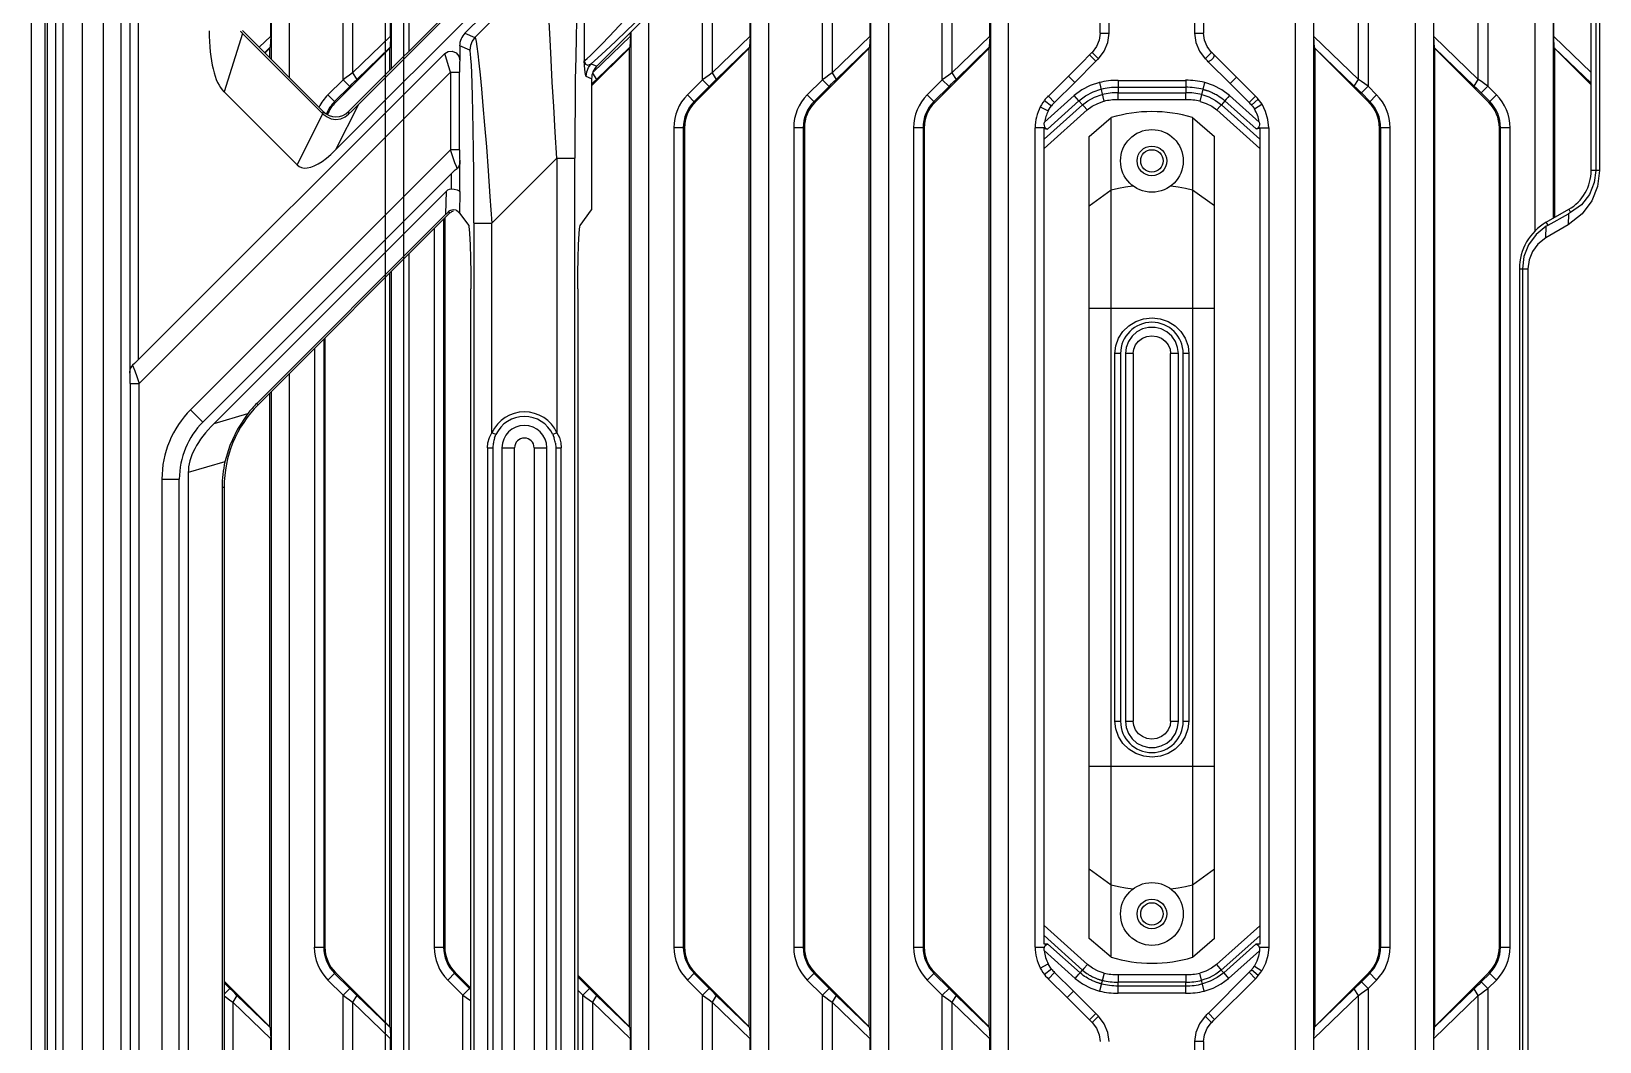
# Model space of a CAD drawing. Header units: millimetres. Extents: x -3132 to 28633, y 682 to 5849.
# Drawn here: x 24060.9 to 24235.8, y 2654.5 to 2767.2 of the extents above; entities that cross this region are included whole.
import ezdxf

# ---------------------------------------------------------------- set-up
doc = ezdxf.new("R2010")
doc.units = ezdxf.units.MM

# ---------------------------------------------------------------- blocks, each defined once
blk = doc.blocks.new('rtjg')
at = {"linetype": 'Continuous'}
for p, q in [((18239.39, 1763.81), (18239.39, 2763.81)), ((18739.39, 1763.81), (18739.39, 2763.81)), ((18287.75, 2445.05), (18404.71, 2562.01)), ((18413.39, 2429.74), (18413.39, 2530.92)), ((18413.9, 2530.92), (18413.9, 2429.74)), ((18414.34, 2530.92), (18414.34, 2429.74)), ((18358.39, 2517.1), (18273.31, 2432.03)), ((18274.78, 2436.33), (18355.81, 2517.35)), ((18356.04, 2517.28), (18275.54, 2436.78)), ((18268.14, 2508.9), (18268.14, 2440.15)), ((18281.51, 2508.9), (18281.51, 2443.05)), ((18380.42, 2275.81), (18380.42, 2508.9)), ((18393.79, 2275.81), (18393.79, 2508.9)), ((18407.16, 2423.02), (18407.16, 2508.9)), ((18266.15, 2507.99), (18266.15, 2442.14)), ((18279.52, 2507.99), (18279.52, 2441.06)), ((18382.42, 2507.99), (18382.42, 2275.81)), ((18395.79, 2507.99), (18395.79, 2275.81)), ((18409.16, 2507.99), (18409.16, 2424.41)), ((18240.91, 2500.5), (18240.91, 2027.12)), ((18241.2, 2027.12), (18241.2, 2500.5)), ((18242.08, 2500.91), (18242.08, 2026.71)), ((18245.08, 2030.64), (18245.08, 2496.98)), ((18247.41, 2495.64), (18247.41, 2031.98)), ((18249.41, 2033.21), (18249.41, 2494.41)), ((18251.35, 2408.65), (18251.35, 2493.33)), ((18250.36, 2492.79), (18250.36, 2407.14)), ((18353.31, 2492.23), (18302.48, 2441.39)), ((18348.36, 2487.27), (18348.36, 2275.81)), ((18346.37, 2485.28), (18346.37, 2275.81)), ((18274.16, 2439.87), (18274.16, 2475.54)), ((18341.01, 2439.87), (18341.01, 2475.54)), ((18388.5, 2476.27), (18388.5, 2439.13)), ((18401.87, 2476.27), (18401.87, 2439.13)), ((18275.23, 2474.76), (18275.23, 2440.64)), ((18334.99, 2473.9), (18334.99, 2268.81)), ((18342.08, 2474.76), (18342.08, 2440.64)), ((18387.43, 2439.9), (18387.43, 2475.5)), ((18400.8, 2439.9), (18400.8, 2475.5)), ((18266.1, 2444.74), (18266.1, 2470.67)), ((18279.47, 2444.74), (18279.47, 2470.67)), ((18332.95, 2444.74), (18332.95, 2470.67)), ((18333, 2471.91), (18333, 2269.79)), ((18346.32, 2444.74), (18346.32, 2470.67)), ((18358.61, 2445.05), (18358.61, 2470.36)), ((18359.61, 2445.05), (18359.61, 2470.36)), ((18369.16, 2470.35), (18369.16, 2445.05)), ((18370.16, 2470.35), (18370.16, 2445.05)), ((18382.47, 2444.7), (18382.47, 2470.71)), ((18395.84, 2444.7), (18395.84, 2470.71)), ((18409.21, 2444.7), (18409.21, 2470.71)), ((18328.71, 2467.63), (18328.71, 2440.64)), ((18327.64, 2439.87), (18327.64, 2466.56)), ((18321.62, 2460.53), (18321.62, 2271.1)), ((18319.58, 2444.74), (18319.58, 2458.5)), ((18319.63, 2458.54), (18319.63, 2271.77)), ((18297.08, 2452.8), (18288.87, 2444.59)), ((18314.27, 2439.87), (18314.27, 2453.19)), ((18315.34, 2454.26), (18315.34, 2440.64)), ((18301.05, 2452.74), (18301.05, 2441.98)), ((18308.25, 2447.16), (18308.25, 2275.56)), ((18262.95, 2445.04), (18260.88, 2438.52)), ((18262.94, 2445.35), (18271.96, 2436.33)), ((18271.91, 2436.08), (18262.95, 2445.04)), ((18266.1, 2444.74), (18264.8, 2443.48)), ((18266.1, 2444.74), (18266.03, 2443.48)), ((18279.47, 2444.74), (18275.23, 2440.64)), ((18279.47, 2444.74), (18279.4, 2443.48)), ((18287.75, 2445.05), (18288.87, 2444.59)), ((18306.21, 2444.74), (18302.05, 2440.72)), ((18306.21, 2444.74), (18306.14, 2443.48)), ((18306.21, 2444.74), (18306.21, 2445.13)), ((18306.26, 2445.17), (18306.26, 2275.81)), ((18319.58, 2444.74), (18315.34, 2440.64)), ((18319.58, 2444.74), (18319.51, 2443.48)), ((18332.95, 2444.74), (18328.71, 2440.64)), ((18332.95, 2444.74), (18332.88, 2443.48)), ((18346.32, 2444.74), (18342.08, 2440.64)), ((18346.32, 2444.74), (18346.25, 2443.48)), ((18358.61, 2445.05), (18359.61, 2445.05)), ((18369.16, 2445.05), (18370.16, 2445.05)), ((18382.54, 2443.43), (18382.47, 2444.7)), ((18387.43, 2439.9), (18382.47, 2444.7)), ((18395.91, 2443.43), (18395.84, 2444.7)), ((18400.8, 2439.9), (18395.84, 2444.7)), ((18409.28, 2443.43), (18409.21, 2444.7)), ((18413.39, 2440.66), (18409.21, 2444.7)), ((18251.35, 2408.65), (18285.5, 2442.8)), ((18265.41, 2442.88), (18266.03, 2443.48)), ((18265.44, 2442.84), (18266, 2443.4)), ((18266, 2442.29), (18266, 2443.4)), ((18273.31, 2437.34), (18279.37, 2443.4)), ((18275.69, 2439.9), (18279.4, 2443.48)), ((18279.4, 2443.48), (18279.37, 2443.4)), ((18279.37, 2440.91), (18279.37, 2443.4)), ((18287.17, 2443.64), (18287.17, 2442)), ((18288.29, 2443.17), (18287.17, 2443.64)), ((18288.29, 2443.17), (18288.29, 2443.17)), ((18301.89, 2439.18), (18306.11, 2443.4)), ((18302.43, 2439.9), (18306.14, 2443.48)), ((18306.11, 2334.22), (18306.11, 2443.4)), ((18313.42, 2437.34), (18319.48, 2443.4)), ((18315.8, 2439.9), (18319.51, 2443.48)), ((18319.51, 2443.48), (18319.48, 2443.4)), ((18319.48, 2334.22), (18319.48, 2443.4)), ((18326.79, 2437.34), (18332.85, 2443.4)), ((18329.17, 2439.9), (18332.88, 2443.48)), ((18332.88, 2443.48), (18332.85, 2443.4)), ((18332.85, 2334.22), (18332.85, 2443.4)), ((18340.16, 2437.34), (18346.22, 2443.4)), ((18342.54, 2439.9), (18346.25, 2443.48)), ((18346.25, 2443.48), (18346.22, 2443.4)), ((18346.22, 2334.22), (18346.22, 2443.4)), ((18357.44, 2442.64), (18358.14, 2441.93)), ((18357.72, 2442.91), (18358.42, 2442.21)), ((18371.05, 2442.92), (18370.35, 2442.21)), ((18373.83, 2440.14), (18371.39, 2442.59)), ((18382.54, 2443.43), (18386.97, 2439.16)), ((18382.54, 2443.42), (18382.56, 2443.42)), ((18382.56, 2443.42), (18382.56, 2334.22)), ((18382.56, 2443.4), (18388.61, 2437.34)), ((18395.91, 2443.43), (18400.34, 2439.16)), ((18395.91, 2443.42), (18395.93, 2443.42)), ((18395.93, 2443.42), (18395.93, 2334.22)), ((18395.93, 2443.4), (18401.98, 2437.34)), ((18409.28, 2443.43), (18413.39, 2439.47)), ((18409.28, 2443.42), (18409.3, 2443.42)), ((18409.3, 2443.42), (18409.3, 2424.49)), ((18409.3, 2443.4), (18413.39, 2439.31)), ((18286.15, 2440.71), (18251.41, 2405.97)), ((18275.23, 2440.64), (18275.69, 2439.9)), ((18286.15, 2440.71), (18286.15, 2432.05)), ((18286.15, 2440.71), (18287.15, 2440.71)), ((18287.15, 2432.05), (18287.15, 2440.71)), ((18301.85, 2441.65), (18302.48, 2441.39)), ((18302, 2440.6), (18302.43, 2439.9)), ((18315.34, 2440.64), (18315.8, 2439.9)), ((18328.71, 2440.64), (18329.17, 2439.9)), ((18342.08, 2440.64), (18342.54, 2439.9)), ((18370.68, 2441.88), (18373.12, 2439.43)), ((18274.16, 2439.87), (18272.47, 2438.18)), ((18274.91, 2439.12), (18273.22, 2437.44)), ((18274.91, 2439.12), (18274.16, 2439.87)), ((18301.89, 2439.98), (18301.27, 2440.24)), ((18301.89, 2439.98), (18301.89, 2425.34)), ((18301.89, 2439.37), (18302.19, 2439.66)), ((18302.19, 2439.66), (18302.43, 2439.9)), ((18314.27, 2439.87), (18312.58, 2438.18)), ((18315.02, 2439.12), (18313.33, 2437.44)), ((18315.02, 2439.12), (18314.27, 2439.87)), ((18327.64, 2439.87), (18325.95, 2438.18)), ((18328.39, 2439.12), (18326.7, 2437.44)), ((18328.39, 2439.12), (18327.64, 2439.87)), ((18341.01, 2439.87), (18339.32, 2438.18)), ((18341.76, 2439.12), (18340.07, 2437.44)), ((18341.76, 2439.12), (18341.01, 2439.87)), ((18355.07, 2440.26), (18352.84, 2438.05)), ((18353.54, 2437.33), (18355.78, 2439.56)), ((18355.07, 2440.26), (18355.78, 2439.56)), ((18358.53, 2439.56), (18359.04, 2437.46)), ((18360.61, 2439.01), (18360.61, 2438.41)), ((18368.16, 2439.01), (18360.61, 2439.01)), ((18360.62, 2439.79), (18368.16, 2439.79)), ((18368.16, 2439.01), (18368.16, 2438.41)), ((18369.76, 2437.45), (18370.28, 2439.55)), ((18373.83, 2440.14), (18373.12, 2439.43)), ((18373.12, 2439.43), (18375.24, 2437.31)), ((18375.95, 2438.03), (18373.83, 2440.14)), ((18386.97, 2439.16), (18387.43, 2439.9)), ((18388.5, 2439.13), (18387.76, 2438.39)), ((18389.45, 2438.18), (18388.5, 2439.13)), ((18400.34, 2439.16), (18400.8, 2439.9)), ((18401.87, 2439.13), (18401.13, 2438.39)), ((18402.82, 2438.18), (18401.87, 2439.13)), ((18269.03, 2430.37), (18260.88, 2438.52)), ((18272.47, 2438.18), (18273.31, 2437.34)), ((18275.88, 2437.12), (18273.31, 2432.03)), ((18312.58, 2438.18), (18313.42, 2437.34)), ((18325.95, 2438.18), (18326.79, 2437.34)), ((18339.32, 2438.18), (18340.16, 2437.34)), ((18352.36, 2433.23), (18356.64, 2437.07)), ((18352.4, 2437.56), (18353.19, 2436.95)), ((18355.73, 2438.1), (18352.41, 2435.12)), ((18356.24, 2437.52), (18352.73, 2434.37)), ((18352.84, 2438.05), (18353.54, 2437.33)), ((18356.24, 2437.52), (18355.73, 2438.1)), ((18356.24, 2437.52), (18356.64, 2437.07)), ((18356.79, 2436.91), (18356.64, 2437.07)), ((18360.61, 2438.41), (18368.16, 2438.41)), ((18368.17, 2437.63), (18360.61, 2437.63)), ((18372, 2436.91), (18372.14, 2437.08)), ((18372.54, 2437.52), (18372.14, 2437.08)), ((18372.14, 2437.08), (18376.42, 2433.25)), ((18376.04, 2434.39), (18372.54, 2437.52)), ((18376.37, 2435.15), (18373.06, 2438.11)), ((18375.95, 2438.03), (18375.24, 2437.31)), ((18376.26, 2437.68), (18375.5, 2437.04)), ((18375.82, 2436.61), (18376.67, 2437.14)), ((18388.71, 2437.44), (18387.76, 2438.39)), ((18388.61, 2437.34), (18389.45, 2438.18)), ((18402.08, 2437.44), (18401.13, 2438.39)), ((18401.98, 2437.34), (18402.82, 2438.18)), ((18269.03, 2430.37), (18271.91, 2436.08)), ((18271.96, 2436.03), (18271.96, 2436.33)), ((18274.78, 2436.33), (18274.78, 2436.02)), ((18351.93, 2436.84), (18352.82, 2436.38)), ((18352.36, 2432.18), (18357.16, 2436.49)), ((18357.16, 2436.49), (18356.79, 2436.91)), ((18357.39, 2433.54), (18359.85, 2435.64)), ((18359.85, 2341.98), (18359.85, 2435.64)), ((18368.92, 2435.65), (18368.92, 2341.97)), ((18368.92, 2435.65), (18371.39, 2433.55)), ((18371.62, 2436.49), (18372, 2436.91)), ((18371.62, 2436.49), (18376.42, 2432.2)), ((18311.07, 2434.51), (18311.07, 2343.11)), ((18312.25, 2434.51), (18311.07, 2434.51)), ((18312.12, 2434.51), (18312.12, 2343.11)), ((18312.25, 2434.51), (18312.25, 2343.11)), ((18324.44, 2434.51), (18324.44, 2343.11)), ((18325.62, 2434.51), (18324.44, 2434.51)), ((18325.49, 2434.51), (18325.49, 2343.11)), ((18325.62, 2434.51), (18325.62, 2343.11)), ((18337.81, 2434.51), (18337.81, 2343.11)), ((18338.99, 2434.51), (18337.81, 2434.51)), ((18338.86, 2434.51), (18338.86, 2343.11)), ((18338.99, 2434.51), (18338.99, 2343.11)), ((18351.36, 2343.11), (18351.36, 2434.51)), ((18352.5, 2434.51), (18351.36, 2434.51)), ((18352.36, 2343.45), (18352.36, 2434.43)), ((18352.36, 2434.43), (18352.73, 2434.37)), ((18357.39, 2344.07), (18357.39, 2433.54)), ((18371.39, 2344.06), (18371.39, 2433.55)), ((18376.04, 2434.39), (18376.42, 2434.46)), ((18376.25, 2434.51), (18377.42, 2434.51)), ((18376.31, 2434.6), (18376.26, 2434.51)), ((18376.42, 2434.46), (18376.42, 2343.43)), ((18377.42, 2434.51), (18377.42, 2343.11)), ((18389.78, 2343.11), (18389.78, 2434.51)), ((18390.97, 2434.51), (18389.78, 2434.51)), ((18389.92, 2343.11), (18389.92, 2434.51)), ((18390.97, 2343.11), (18390.97, 2434.51)), ((18403.15, 2343.11), (18403.15, 2434.51)), ((18404.34, 2434.51), (18403.15, 2434.51)), ((18403.29, 2343.11), (18403.29, 2434.51)), ((18404.34, 2343.11), (18404.34, 2434.51)), ((18257.16, 2403.05), (18286.15, 2432.05)), ((18286.42, 2431.25), (18286.15, 2432.05)), ((18287.15, 2432.05), (18286.15, 2432.05)), ((18287.19, 2430.75), (18287.2, 2430.86)), ((18287.2, 2430.87), (18287.2, 2430.74)), ((18287.2, 2427.37), (18287.2, 2430.86)), ((18298.02, 2431.12), (18290.76, 2423.86)), ((18298.02, 2431.12), (18298.02, 2400.49)), ((18298.02, 2431.12), (18300.02, 2431.12)), ((18300.02, 2096.5), (18300.02, 2431.12)), ((18286.21, 2429.36), (18258.52, 2401.68)), ((18286.21, 2429.36), (18286.21, 2427.68)), ((18414.34, 2429.74), (18413.39, 2429.74)), ((18259.79, 2401.53), (18285.7, 2427.44)), ((18285.64, 2424.86), (18285.7, 2427.44)), ((18287.2, 2427.37), (18287.14, 2424.99)), ((18357.39, 2425.81), (18359.85, 2427.58)), ((18368.92, 2427.59), (18371.39, 2425.82)), ((18285.64, 2424.86), (18264.54, 2403.76)), ((18286.09, 2425.01), (18264.7, 2403.61)), ((18286.09, 2425.01), (18285.9, 2425.12)), ((18286.45, 2425.36), (18286.14, 2425.29)), ((18287.01, 2425.13), (18286.86, 2425.25)), ((18287.14, 2424.99), (18288.18, 2423.59)), ((18300.6, 2423.59), (18301.89, 2425.34)), ((18408.39, 2423.97), (18410.89, 2425.41)), ((18408.58, 2423.64), (18410.87, 2424.91)), ((18410.87, 2424.91), (18410.84, 2423.68)), ((18411.1, 2425.04), (18410.87, 2424.91)), ((18410.89, 2425.41), (18411.1, 2425.04)), ((18284.33, 2423.24), (18284.33, 2343.11)), ((18285.38, 2424.29), (18285.38, 2343.11)), ((18285.51, 2424.43), (18285.51, 2343.11)), ((18288.76, 2423.89), (18288.76, 2103.73)), ((18288.76, 2423.86), (18290.76, 2423.86)), ((18290.76, 2400.49), (18290.76, 2423.86)), ((18410.84, 2423.68), (18408.34, 2422.23)), ((18408.34, 2422.23), (18408.38, 2423.53)), ((18408.58, 2423.64), (18408.39, 2423.97)), ((18281.51, 2420.42), (18281.51, 2275.81)), ((18279.37, 2334.22), (18279.37, 2418.28)), ((18279.52, 2418.43), (18279.52, 2275.81)), ((18405.39, 2418.77), (18405.39, 2277.8)), ((18405.39, 2418.77), (18406.34, 2418.77)), ((18405.72, 2418.77), (18405.72, 2108.85)), ((18406.34, 2418.77), (18406.34, 2108.85)), ((18288.43, 2286.08), (18288.43, 2416.54)), ((18300.35, 2416.54), (18300.35, 2286.08)), ((18371.39, 2414.34), (18357.39, 2414.34)), ((18272.01, 2410.92), (18272.01, 2343.11)), ((18272.14, 2411.06), (18272.14, 2343.11)), ((18270.96, 2409.87), (18270.96, 2343.11)), ((18360.27, 2368.31), (18360.27, 2409.31)), ((18360.89, 2409.31), (18360.27, 2409.31)), ((18360.89, 2409.31), (18360.89, 2368.31)), ((18361.44, 2409.31), (18361.44, 2368.31)), ((18362.3, 2409.31), (18361.44, 2409.31)), ((18362.3, 2409.31), (18362.3, 2368.31)), ((18366.47, 2368.31), (18366.47, 2409.31)), ((18367.34, 2409.31), (18366.47, 2409.31)), ((18367.34, 2368.31), (18367.34, 2409.31)), ((18367.89, 2368.31), (18367.89, 2409.31)), ((18368.51, 2409.31), (18367.89, 2409.31)), ((18368.51, 2409.31), (18368.51, 2368.31)), ((18250.67, 2408.04), (18250.47, 2407.78)), ((18250.36, 2407.27), (18250.36, 2407.14)), ((18250.36, 2407.27), (18250.36, 2407.14)), ((18250.41, 2405.97), (18250.41, 2121.65)), ((18250.41, 2405.97), (18251.41, 2405.97)), ((18251.14, 2406.76), (18251.41, 2405.97)), ((18251.41, 2293.48), (18251.41, 2405.97)), ((18268.14, 2407.05), (18268.14, 2275.81)), ((18266, 2334.22), (18266, 2404.91)), ((18266.15, 2405.06), (18266.15, 2275.81)), ((18258.52, 2401.68), (18257.16, 2403.05)), ((18259.79, 2401.53), (18263.53, 2402.63)), ((18264.7, 2403.61), (18264.54, 2403.76)), ((18290.49, 2399.95), (18290.76, 2400.49)), ((18291.21, 2400.28), (18290.76, 2400.49)), ((18298.02, 2400.49), (18297.57, 2400.28)), ((18298.02, 2400.49), (18298.29, 2399.95)), ((18290.27, 2398.81), (18290.32, 2399.38)), ((18290.27, 2398.81), (18290.27, 2308.81)), ((18290.27, 2398.81), (18290.89, 2398.81)), ((18290.32, 2399.38), (18290.49, 2399.95)), ((18290.89, 2398.81), (18290.93, 2399.33)), ((18290.89, 2308.81), (18290.89, 2398.81)), ((18291.06, 2399.88), (18291.21, 2400.28)), ((18291.89, 2398.81), (18291.89, 2308.81)), ((18291.89, 2398.81), (18293.3, 2398.81)), ((18293.3, 2308.81), (18293.3, 2398.81)), ((18295.47, 2398.81), (18295.47, 2308.81)), ((18295.47, 2398.81), (18296.89, 2398.81)), ((18296.89, 2308.81), (18296.89, 2398.81)), ((18297.57, 2400.28), (18297.72, 2399.87)), ((18297.85, 2399.33), (18297.89, 2398.81)), ((18297.89, 2398.81), (18297.89, 2308.81)), ((18297.89, 2398.81), (18298.51, 2398.81)), ((18298.29, 2399.95), (18298.46, 2399.38)), ((18298.46, 2399.38), (18298.51, 2398.81)), ((18298.51, 2308.81), (18298.51, 2398.81)), ((18260.99, 2397.24), (18256.89, 2396.04)), ((18253.95, 2395.32), (18253.95, 2293.19)), ((18253.95, 2395.32), (18255.89, 2395.32)), ((18255.89, 2132.3), (18255.89, 2395.32)), ((18256.89, 2396.04), (18256.89, 2131.58)), ((18260.68, 2394.42), (18260.68, 2272.9)), ((18260.68, 2394.42), (18260.89, 2394.42)), ((18260.89, 2394.42), (18260.89, 2320.22)), ((18360.27, 2368.31), (18360.89, 2368.31)), ((18361.44, 2368.31), (18362.3, 2368.31)), ((18366.47, 2368.31), (18367.34, 2368.31)), ((18367.89, 2368.31), (18368.51, 2368.31)), ((18357.39, 2363.28), (18371.39, 2363.28)), ((18359.85, 2350.04), (18357.39, 2351.81)), ((18371.39, 2351.8), (18368.92, 2350.02)), ((18357.2, 2341.17), (18352.36, 2345.51)), ((18356.65, 2340.55), (18352.36, 2344.39)), ((18376.42, 2345.49), (18371.58, 2341.16)), ((18376.42, 2344.37), (18372.13, 2340.54)), ((18270.96, 2343.11), (18272.14, 2343.11)), ((18284.33, 2343.11), (18285.51, 2343.11)), ((18311.07, 2343.11), (18312.25, 2343.11)), ((18324.44, 2343.11), (18325.62, 2343.11)), ((18337.81, 2343.11), (18338.99, 2343.11)), ((18351.36, 2343.11), (18352.41, 2343.11)), ((18352.8, 2343.45), (18352.36, 2343.45)), ((18352.38, 2342.72), (18355.83, 2339.62)), ((18352.8, 2343.45), (18356.38, 2340.24)), ((18359.85, 2341.98), (18357.39, 2344.07)), ((18371.39, 2344.06), (18368.92, 2341.97)), ((18372.4, 2340.24), (18375.97, 2343.43)), ((18372.95, 2339.61), (18376.4, 2342.69)), ((18376.42, 2343.43), (18375.97, 2343.43)), ((18376.36, 2343.11), (18377.42, 2343.11)), ((18389.78, 2343.11), (18390.97, 2343.11)), ((18403.15, 2343.11), (18404.34, 2343.11)), ((18351.93, 2340.78), (18352.82, 2341.24)), ((18357.2, 2341.17), (18356.8, 2340.71)), ((18371.58, 2341.16), (18371.98, 2340.71)), ((18375.82, 2341), (18376.67, 2340.48)), ((18266, 2334.22), (18260.89, 2339.33)), ((18260.89, 2339.14), (18261.54, 2338.5)), ((18273.31, 2340.28), (18272.47, 2339.44)), ((18272.47, 2339.44), (18274.16, 2337.75)), ((18273.22, 2340.18), (18274.91, 2338.5)), ((18279.37, 2334.22), (18273.31, 2340.28)), ((18286.68, 2340.28), (18285.84, 2339.44)), ((18285.84, 2339.44), (18287.53, 2337.75)), ((18286.59, 2340.18), (18288.28, 2338.5)), ((18288.43, 2338.54), (18286.68, 2340.28)), ((18306.11, 2334.22), (18300.35, 2339.98)), ((18300.35, 2339.79), (18301.65, 2338.5)), ((18313.42, 2340.28), (18312.58, 2339.44)), ((18312.58, 2339.44), (18314.27, 2337.75)), ((18313.33, 2340.18), (18315.02, 2338.5)), ((18319.48, 2334.22), (18313.42, 2340.28)), ((18326.79, 2340.28), (18325.95, 2339.44)), ((18325.95, 2339.44), (18327.64, 2337.75)), ((18326.7, 2340.18), (18328.39, 2338.5)), ((18332.85, 2334.22), (18326.79, 2340.28)), ((18340.16, 2340.28), (18339.32, 2339.44)), ((18339.32, 2339.44), (18341.01, 2337.75)), ((18340.07, 2340.18), (18341.76, 2338.5)), ((18346.22, 2334.22), (18340.16, 2340.28)), ((18353.19, 2340.67), (18352.4, 2340.05)), ((18352.84, 2339.57), (18353.54, 2340.28)), ((18352.86, 2339.55), (18354.93, 2337.49)), ((18355.64, 2338.2), (18353.54, 2340.28)), ((18356.38, 2340.24), (18356.65, 2340.55)), ((18356.8, 2340.71), (18356.65, 2340.55)), ((18359.05, 2340.22), (18358.56, 2338.2)), ((18360.61, 2340.04), (18368.17, 2340.04)), ((18360.61, 2338.8), (18360.61, 2339.21)), ((18368.16, 2339.21), (18360.61, 2339.21)), ((18368.16, 2338.8), (18368.16, 2339.21)), ((18370.24, 2338.21), (18369.75, 2340.22)), ((18375.24, 2340.3), (18370.69, 2335.75)), ((18371.39, 2335.04), (18375.94, 2339.59)), ((18371.98, 2340.71), (18372.13, 2340.54)), ((18372.4, 2340.24), (18372.13, 2340.54)), ((18372.4, 2340.24), (18372.95, 2339.61)), ((18375.94, 2339.59), (18375.24, 2340.3)), ((18376.26, 2339.94), (18375.5, 2340.58)), ((18388.61, 2340.28), (18382.56, 2334.22)), ((18387.76, 2339.23), (18388.71, 2340.18)), ((18387.76, 2339.23), (18388.5, 2338.49)), ((18388.5, 2338.49), (18389.45, 2339.44)), ((18389.45, 2339.44), (18388.61, 2340.28)), ((18401.98, 2340.28), (18395.93, 2334.22)), ((18401.13, 2339.23), (18402.08, 2340.18)), ((18401.13, 2339.23), (18401.87, 2338.49)), ((18401.87, 2338.49), (18402.82, 2339.44)), ((18402.82, 2339.44), (18401.98, 2340.28)), ((18260.89, 2337.85), (18261.54, 2338.5)), ((18262.32, 2337.72), (18261.86, 2336.98)), ((18266.03, 2334.14), (18262.32, 2337.72)), ((18274.16, 2337.75), (18274.91, 2338.5)), ((18274.16, 2302.08), (18274.16, 2337.75)), ((18275.69, 2337.72), (18275.23, 2336.98)), ((18279.4, 2334.14), (18275.69, 2337.72)), ((18287.53, 2337.75), (18288.28, 2338.5)), ((18287.53, 2302.08), (18287.53, 2337.75)), ((18288.43, 2338.35), (18288.28, 2338.5)), ((18300.35, 2338.3), (18300.9, 2337.75)), ((18300.9, 2337.75), (18301.65, 2338.5)), ((18300.9, 2302.08), (18300.9, 2337.75)), ((18302.43, 2337.72), (18301.97, 2336.98)), ((18306.14, 2334.14), (18302.43, 2337.72)), ((18314.27, 2337.75), (18315.02, 2338.5)), ((18314.27, 2302.08), (18314.27, 2337.75)), ((18315.8, 2337.72), (18315.34, 2336.98)), ((18319.51, 2334.14), (18315.8, 2337.72)), ((18327.64, 2337.75), (18328.39, 2338.5)), ((18327.64, 2302.08), (18327.64, 2337.75)), ((18329.17, 2337.72), (18328.71, 2336.98)), ((18332.88, 2334.14), (18329.17, 2337.72)), ((18341.01, 2337.75), (18341.76, 2338.5)), ((18341.01, 2302.08), (18341.01, 2337.75)), ((18342.54, 2337.72), (18342.08, 2336.98)), ((18346.25, 2334.14), (18342.54, 2337.72)), ((18354.93, 2337.49), (18355.64, 2338.2)), ((18354.93, 2337.49), (18357.43, 2334.99)), ((18358.14, 2335.7), (18355.64, 2338.2)), ((18360.61, 2338.8), (18368.16, 2338.8)), ((18368.16, 2337.97), (18360.62, 2337.97)), ((18382.47, 2332.92), (18387.43, 2337.71)), ((18386.97, 2338.46), (18382.54, 2334.19)), ((18387.43, 2337.71), (18386.97, 2338.46)), ((18387.43, 2302.12), (18387.43, 2337.71)), ((18388.5, 2338.49), (18388.5, 2301.34)), ((18395.84, 2332.92), (18400.8, 2337.71)), ((18400.34, 2338.46), (18395.91, 2334.19)), ((18400.8, 2337.71), (18400.34, 2338.46)), ((18400.8, 2302.12), (18400.8, 2337.71)), ((18401.87, 2338.49), (18401.87, 2301.34)), ((18261.86, 2336.98), (18261.86, 2322.27)), ((18261.86, 2336.98), (18266.1, 2332.88)), ((18275.23, 2336.98), (18275.23, 2302.85)), ((18275.23, 2336.98), (18279.47, 2332.88)), ((18301.97, 2336.98), (18301.97, 2302.85)), ((18301.97, 2336.98), (18306.21, 2332.88)), ((18315.34, 2336.98), (18315.34, 2302.85)), ((18315.34, 2336.98), (18319.58, 2332.88)), ((18328.71, 2336.98), (18328.71, 2302.85)), ((18328.71, 2336.98), (18332.95, 2332.88)), ((18342.08, 2336.98), (18342.08, 2302.85)), ((18342.08, 2336.98), (18346.32, 2332.88)), ((18357.43, 2334.99), (18358.14, 2335.7)), ((18370.69, 2335.75), (18371.39, 2335.04)), ((18266.03, 2334.14), (18266, 2334.22)), ((18266.03, 2334.14), (18266.1, 2332.88)), ((18279.4, 2334.14), (18279.37, 2334.22)), ((18279.4, 2334.14), (18279.47, 2332.88)), ((18306.14, 2334.14), (18306.11, 2334.22)), ((18306.14, 2334.14), (18306.21, 2332.88)), ((18319.51, 2334.14), (18319.48, 2334.22)), ((18319.51, 2334.14), (18319.58, 2332.88)), ((18332.88, 2334.14), (18332.85, 2334.22)), ((18332.88, 2334.14), (18332.95, 2332.88)), ((18346.25, 2334.14), (18346.22, 2334.22)), ((18346.25, 2334.14), (18346.32, 2332.88)), ((18357.72, 2334.7), (18358.42, 2335.41)), ((18371.05, 2334.7), (18370.35, 2335.41)), ((18382.47, 2332.92), (18382.54, 2334.19)), ((18382.54, 2334.19), (18382.56, 2334.22)), ((18395.84, 2332.92), (18395.91, 2334.19)), ((18395.91, 2334.19), (18395.93, 2334.22)), ((18266.1, 2306.95), (18266.1, 2332.88)), ((18279.47, 2306.95), (18279.47, 2332.88)), ((18306.21, 2306.95), (18306.21, 2332.88)), ((18319.58, 2306.95), (18319.58, 2332.88)), ((18332.95, 2306.95), (18332.95, 2332.88)), ((18346.32, 2306.95), (18346.32, 2332.88)), ((18369.16, 2332.57), (18369.16, 2307.26)), ((18370.16, 2332.57), (18369.16, 2332.57)), ((18370.16, 2332.57), (18370.16, 2307.26)), ((18382.47, 2306.91), (18382.47, 2332.92)), ((18395.84, 2306.91), (18395.84, 2332.92))]:
    blk.add_line(p, q, dxfattribs=at)
for points in [[(18301.05, 2441.98), (18301.16, 2442.03), (18301.4, 2442.22), (18301.77, 2442.57), (18302.3, 2443.09), (18302.99, 2443.79), (18303.87, 2444.71), (18304.95, 2445.86), (18306.27, 2447.28), (18307.82, 2448.98), (18309.61, 2450.95), (18311.62, 2453.18), (18313.78, 2455.61), (18316.04, 2458.16)], [(18317.46, 2456.75), (18315.2, 2454.5), (18313.01, 2452.33), (18310.94, 2450.29), (18309.03, 2448.43), (18307.32, 2446.78), (18305.83, 2445.34), (18304.54, 2444.13), (18303.46, 2443.11), (18302.57, 2442.29), (18301.85, 2441.65)], [(18298.02, 2431.12), (18297.83, 2434.03), (18297.66, 2436.88), (18297.5, 2439.59), (18297.36, 2442.1), (18297.25, 2444.36), (18297.16, 2446.34), (18297.09, 2448.04), (18297.05, 2449.45), (18297.02, 2450.6), (18297.01, 2451.49), (18297.02, 2452.15), (18297.04, 2452.58), (18297.08, 2452.8)], [(18300.49, 2451.38), (18300.44, 2451.17), (18300.39, 2450.73), (18300.34, 2450.07), (18300.29, 2449.14), (18300.24, 2447.93), (18300.19, 2446.42), (18300.15, 2444.57), (18300.11, 2442.39), (18300.07, 2439.88), (18300.04, 2437.11), (18300.03, 2434.15), (18300.02, 2431.12)], [(18288.87, 2444.59), (18288.56, 2444.18), (18288.36, 2443.7), (18288.29, 2443.17)], [(18288.87, 2444.59), (18288.93, 2444.46), (18289.01, 2444.12), (18289.09, 2443.56), (18289.2, 2442.77), (18289.32, 2441.73), (18289.45, 2440.43), (18289.6, 2438.84), (18289.77, 2436.97), (18289.95, 2434.81), (18290.15, 2432.37), (18290.35, 2429.69), (18290.55, 2426.84), (18290.76, 2423.86)], [(18358.61, 2445.05), (18358.51, 2444.29), (18358.21, 2443.56), (18357.72, 2442.91)], [(18358.42, 2442.21), (18359.08, 2443.06), (18359.48, 2444.03), (18359.61, 2445.05)], [(18369.16, 2445.05), (18369.3, 2444.03), (18369.7, 2443.07), (18370.35, 2442.21)], [(18371.05, 2442.92), (18370.56, 2443.56), (18370.26, 2444.29), (18370.16, 2445.05)], [(18285.5, 2442.8), (18285.89, 2443.03), (18286.35, 2443.06), (18286.77, 2442.87), (18287.06, 2442.49), (18287.17, 2441.99)], [(18286.15, 2440.71), (18285.92, 2441.42), (18285.72, 2442.05), (18285.57, 2442.52), (18285.5, 2442.8)], [(18288.76, 2423.89), (18288.75, 2426.71), (18288.74, 2429.42), (18288.71, 2431.96), (18288.68, 2434.26), (18288.65, 2436.27), (18288.61, 2438), (18288.56, 2439.43), (18288.52, 2440.6), (18288.48, 2441.53), (18288.43, 2442.24), (18288.38, 2442.74), (18288.34, 2443.04), (18288.29, 2443.17)], [(18357.44, 2442.64), (18356.64, 2441.84), (18355.85, 2441.04), (18355.07, 2440.26)], [(18371.39, 2442.59), (18371.24, 2442.27), (18371, 2442.03), (18370.68, 2441.88)], [(18275.23, 2440.64), (18274.88, 2440.39), (18274.52, 2440.13), (18274.16, 2439.87)], [(18287.17, 2442), (18287.16, 2441.82), (18287.16, 2441.6), (18287.15, 2441.35), (18287.15, 2441.05), (18287.15, 2440.71)], [(18301.05, 2441.98), (18301.2, 2441.6), (18301.48, 2441.48), (18301.85, 2441.65)], [(18301.27, 2440.24), (18301.2, 2440.44), (18301.12, 2441.02), (18301.05, 2441.98)], [(18301.27, 2440.24), (18301.34, 2440.75), (18301.53, 2441.23), (18301.85, 2441.65)], [(18315.34, 2440.64), (18314.99, 2440.39), (18314.63, 2440.13), (18314.27, 2439.87)], [(18328.71, 2440.64), (18328.36, 2440.39), (18328, 2440.13), (18327.64, 2439.87)], [(18342.08, 2440.64), (18341.73, 2440.39), (18341.37, 2440.13), (18341.01, 2439.87)], [(18355.78, 2439.56), (18356.57, 2440.35), (18357.36, 2441.14), (18358.14, 2441.93)], [(18274.91, 2439.12), (18275.18, 2439.39), (18275.44, 2439.65), (18275.69, 2439.9)], [(18315.02, 2439.12), (18315.29, 2439.39), (18315.55, 2439.65), (18315.8, 2439.9)], [(18328.39, 2439.12), (18328.66, 2439.39), (18328.92, 2439.65), (18329.17, 2439.9)], [(18341.76, 2439.12), (18342.03, 2439.39), (18342.29, 2439.65), (18342.54, 2439.9)], [(18358.53, 2439.56), (18357.51, 2439.22), (18356.57, 2438.73), (18355.73, 2438.1)], [(18356.24, 2437.51), (18357, 2438.07), (18357.83, 2438.5), (18358.71, 2438.8)], [(18360.62, 2439.79), (18360.62, 2439.23), (18360.61, 2439.01)], [(18368.16, 2439.79), (18368.16, 2439.23), (18368.16, 2439.01)], [(18370.09, 2438.79), (18370.13, 2438.79), (18370.17, 2438.78), (18370.2, 2438.77), (18370.24, 2438.75), (18370.29, 2438.74), (18370.33, 2438.73), (18370.38, 2438.71), (18370.43, 2438.7), (18370.49, 2438.68), (18370.55, 2438.66), (18370.62, 2438.64), (18370.69, 2438.61), (18370.77, 2438.58), (18370.85, 2438.55), (18370.94, 2438.51), (18371.03, 2438.47), (18371.13, 2438.43), (18371.24, 2438.38), (18371.35, 2438.33), (18371.46, 2438.26), (18371.59, 2438.2), (18371.73, 2438.12), (18371.87, 2438.03), (18372.02, 2437.92), (18372.19, 2437.81), (18372.36, 2437.67), (18372.54, 2437.52)], [(18373.06, 2438.11), (18372.21, 2438.73), (18371.28, 2439.22), (18370.28, 2439.55)], [(18386.97, 2439.16), (18387.23, 2438.91), (18387.49, 2438.65), (18387.76, 2438.39)], [(18388.5, 2439.13), (18388.14, 2439.4), (18387.78, 2439.65), (18387.43, 2439.9)], [(18400.34, 2439.16), (18400.6, 2438.91), (18400.86, 2438.65), (18401.13, 2438.39)], [(18401.87, 2439.13), (18401.51, 2439.4), (18401.15, 2439.65), (18400.8, 2439.9)], [(18352.4, 2437.56), (18352.22, 2437.32), (18352.07, 2437.08), (18351.93, 2436.84)], [(18356.64, 2437.07), (18357.25, 2437.52), (18357.99, 2437.92), (18358.85, 2438.22)], [(18357.16, 2436.49), (18357.73, 2436.9), (18358.36, 2437.23), (18359.04, 2437.46)], [(18360.61, 2437.63), (18360.61, 2438.2), (18360.61, 2438.41)], [(18368.17, 2437.63), (18368.16, 2438.2), (18368.16, 2438.41)], [(18369.76, 2437.45), (18370.44, 2437.23), (18371.06, 2436.9), (18371.62, 2436.49)], [(18369.95, 2438.21), (18370.74, 2437.95), (18371.49, 2437.56), (18372.14, 2437.08)], [(18373.06, 2438.11), (18372.86, 2437.89), (18372.68, 2437.69), (18372.54, 2437.52)], [(18375.24, 2437.31), (18375.33, 2437.23), (18375.41, 2437.14), (18375.5, 2437.04)], [(18375.5, 2437.04), (18375.62, 2436.9), (18375.72, 2436.75), (18375.82, 2436.61)], [(18376.26, 2437.68), (18376.16, 2437.8), (18376.05, 2437.92), (18375.95, 2438.03)], [(18376.68, 2437.13), (18376.55, 2437.32), (18376.41, 2437.5), (18376.26, 2437.68)], [(18377.42, 2434.49), (18377.33, 2435.42), (18377.08, 2436.31), (18376.68, 2437.13)], [(18271.96, 2436.03), (18272.37, 2435.71), (18272.85, 2435.51), (18273.37, 2435.44)], [(18273.37, 2435.44), (18273.91, 2435.51), (18274.39, 2435.71), (18274.78, 2436.02)], [(18274.78, 2436.02), (18275.17, 2436.4), (18275.54, 2436.78)], [(18352.82, 2436.38), (18352.93, 2436.57), (18353.05, 2436.76), (18353.19, 2436.95)], [(18352.4, 2434.76), (18352.39, 2434.93), (18352.41, 2435.12)], [(18352.5, 2434.51), (18352.44, 2434.62), (18352.4, 2434.76)], [(18352.73, 2434.37), (18352.65, 2434.4), (18352.57, 2434.44), (18352.5, 2434.51)], [(18376.25, 2434.51), (18376.19, 2434.45), (18376.12, 2434.41), (18376.04, 2434.39)], [(18376.37, 2435.15), (18376.38, 2434.98), (18376.38, 2434.83), (18376.35, 2434.7), (18376.31, 2434.6)], [(18269.03, 2430.37), (18269.27, 2430.19), (18269.53, 2430.07), (18269.83, 2430.01), (18270.17, 2430.02), (18270.55, 2430.1), (18270.95, 2430.25), (18271.38, 2430.47), (18271.83, 2430.76), (18272.3, 2431.11), (18272.8, 2431.53), (18273.31, 2432.03)], [(18287.15, 2432.05), (18287.15, 2431.51), (18287.16, 2431.07), (18287.17, 2430.77), (18287.18, 2430.66)], [(18286.88, 2429.97), (18286.8, 2430.17), (18286.64, 2430.61), (18286.42, 2431.25)], [(18287.09, 2430.23), (18287.07, 2430.19), (18286.88, 2429.97)], [(18287.2, 2430.74), (18287.17, 2430.49), (18287.09, 2430.23)], [(18286.21, 2429.36), (18286.45, 2429.6), (18286.68, 2429.8), (18286.88, 2429.97)], [(18414.34, 2429.74), (18414.11, 2427.97), (18413.47, 2426.36), (18412.39, 2424.9), (18410.84, 2423.68)], [(18413.9, 2429.74), (18413.74, 2428.41), (18413.2, 2427.08), (18412.3, 2425.92), (18411.1, 2425.04)], [(18285.7, 2427.44), (18285.86, 2427.57), (18286.03, 2427.65), (18286.21, 2427.68)], [(18286.21, 2427.68), (18286.57, 2427.65), (18286.89, 2427.58), (18287.11, 2427.49), (18287.2, 2427.37)], [(18359.85, 2427.58), (18360.65, 2427.77), (18361.45, 2427.92), (18362.26, 2428.03)], [(18366.52, 2428.03), (18367.33, 2427.92), (18368.13, 2427.78), (18368.92, 2427.59)], [(18286.14, 2425.29), (18286.05, 2425.25), (18285.97, 2425.19), (18285.9, 2425.12)], [(18286.86, 2425.25), (18286.76, 2425.3), (18286.45, 2425.36)], [(18287.14, 2424.99), (18287.12, 2425.02), (18287.08, 2425.06), (18287.01, 2425.13)], [(18288.18, 2423.59), (18288.21, 2423.47), (18288.24, 2423.18), (18288.27, 2422.72)], [(18300.51, 2422.72), (18300.54, 2423.18), (18300.57, 2423.47), (18300.6, 2423.59)], [(18408.38, 2423.53), (18407.25, 2422.61), (18406.4, 2421.44), (18405.89, 2420.13), (18405.72, 2418.77)], [(18288.27, 2422.72), (18288.34, 2421.44), (18288.38, 2419.98), (18288.41, 2418.3), (18288.43, 2416.54)], [(18300.35, 2416.54), (18300.36, 2418.29), (18300.39, 2419.97), (18300.44, 2421.44), (18300.51, 2422.72)], [(18408.34, 2422.23), (18407.46, 2421.54), (18406.84, 2420.7), (18406.46, 2419.77), (18406.34, 2418.77)], [(18360.27, 2409.31), (18360.36, 2410.17), (18360.67, 2411.04), (18361.16, 2411.79), (18361.81, 2412.43), (18362.6, 2412.91), (18363.47, 2413.21), (18364.41, 2413.31)], [(18364.41, 2413.31), (18365.33, 2413.2), (18366.2, 2412.9), (18366.98, 2412.42), (18367.63, 2411.78), (18368.11, 2411.02), (18368.42, 2410.15), (18368.51, 2409.31)], [(18367.34, 2409.31), (18367.26, 2410), (18367.01, 2410.67), (18366.6, 2411.26), (18366.07, 2411.74), (18365.43, 2412.07), (18364.74, 2412.24), (18364.03, 2412.24), (18363.34, 2412.07), (18362.71, 2411.74), (18362.18, 2411.26), (18361.77, 2410.67), (18361.52, 2410), (18361.44, 2409.31)], [(18362.3, 2409.31), (18362.37, 2409.8), (18362.57, 2410.28), (18362.89, 2410.7), (18363.33, 2411.03), (18363.84, 2411.23), (18364.39, 2411.31), (18364.94, 2411.23), (18365.45, 2411.03), (18365.88, 2410.7), (18366.21, 2410.28), (18366.41, 2409.8), (18366.47, 2409.31)], [(18250.47, 2407.78), (18250.38, 2407.5), (18250.36, 2407.27)], [(18250.41, 2405.97), (18250.4, 2406.5), (18250.4, 2406.94), (18250.39, 2407.24), (18250.37, 2407.35)], [(18251.35, 2408.65), (18251.11, 2408.42), (18250.88, 2408.21), (18250.67, 2408.04)], [(18250.67, 2408.04), (18250.76, 2407.84), (18250.92, 2407.41), (18251.14, 2406.76)], [(18263.53, 2402.63), (18262.38, 2400.89), (18261.53, 2399.08), (18260.99, 2397.24)], [(18364.41, 2364.31), (18363.48, 2364.41), (18362.6, 2364.7), (18361.81, 2365.19), (18361.15, 2365.83), (18360.67, 2366.59), (18360.36, 2367.46), (18360.27, 2368.31)], [(18361.44, 2368.31), (18361.52, 2367.62), (18361.77, 2366.95), (18362.18, 2366.36), (18362.71, 2365.88), (18363.35, 2365.55), (18364.04, 2365.38), (18364.74, 2365.38), (18365.43, 2365.55), (18366.06, 2365.88), (18366.6, 2366.36), (18367.01, 2366.95), (18367.26, 2367.62), (18367.34, 2368.31)], [(18366.47, 2368.31), (18366.41, 2367.82), (18366.21, 2367.34), (18365.88, 2366.92), (18365.45, 2366.59), (18364.94, 2366.38), (18364.39, 2366.31), (18363.84, 2366.39), (18363.33, 2366.59), (18362.89, 2366.92), (18362.57, 2367.34), (18362.37, 2367.82), (18362.3, 2368.31)], [(18368.51, 2368.31), (18368.41, 2367.45), (18368.11, 2366.59), (18367.63, 2365.84), (18366.99, 2365.2), (18366.2, 2364.72), (18365.34, 2364.42), (18364.41, 2364.31)], [(18362.26, 2349.59), (18361.45, 2349.7), (18360.65, 2349.85), (18359.85, 2350.04)], [(18368.92, 2350.02), (18368.13, 2349.84), (18367.33, 2349.7), (18366.52, 2349.58)], [(18352.38, 2342.72), (18352.37, 2342.86), (18352.38, 2342.99), (18352.41, 2343.11)], [(18352.41, 2343.11), (18352.5, 2343.3), (18352.64, 2343.41), (18352.8, 2343.45)], [(18376.4, 2342.69), (18376.29, 2342.11), (18376.1, 2341.54), (18375.82, 2341.01)], [(18375.97, 2343.43), (18376.14, 2343.39), (18376.27, 2343.28), (18376.36, 2343.11)], [(18376.36, 2343.11), (18376.39, 2342.98), (18376.4, 2342.84), (18376.4, 2342.69)], [(18377.42, 2343.11), (18377.33, 2342.19), (18377.08, 2341.3), (18376.67, 2340.48)], [(18353.19, 2340.67), (18353.05, 2340.86), (18352.93, 2341.05), (18352.82, 2341.24)], [(18359.05, 2340.22), (18358.38, 2340.44), (18357.76, 2340.76), (18357.2, 2341.17)], [(18371.58, 2341.16), (18371.03, 2340.76), (18370.41, 2340.44), (18369.75, 2340.22)], [(18375.5, 2340.58), (18375.54, 2340.63), (18375.58, 2340.68), (18375.62, 2340.73), (18375.65, 2340.77), (18375.68, 2340.81), (18375.71, 2340.85), (18375.74, 2340.88), (18375.76, 2340.92), (18375.78, 2340.95), (18375.8, 2340.98), (18375.82, 2341.01)], [(18351.93, 2340.78), (18352.07, 2340.54), (18352.23, 2340.29), (18352.4, 2340.05)], [(18352.4, 2340.05), (18352.54, 2339.88), (18352.69, 2339.72), (18352.86, 2339.55)], [(18355.83, 2339.62), (18356.04, 2339.86), (18356.23, 2340.08), (18356.38, 2340.24)], [(18355.83, 2339.62), (18356.66, 2339.01), (18357.58, 2338.53), (18358.56, 2338.2)], [(18358.76, 2339.01), (18358.72, 2339.02), (18358.68, 2339.03), (18358.64, 2339.04), (18358.6, 2339.05), (18358.56, 2339.07), (18358.51, 2339.08), (18358.46, 2339.09), (18358.41, 2339.11), (18358.35, 2339.13), (18358.28, 2339.15), (18358.21, 2339.18), (18358.14, 2339.2), (18358.06, 2339.23), (18357.97, 2339.27), (18357.88, 2339.31), (18357.78, 2339.35), (18357.68, 2339.4), (18357.57, 2339.45), (18357.45, 2339.51), (18357.32, 2339.58), (18357.19, 2339.66), (18357.05, 2339.75), (18356.89, 2339.85), (18356.73, 2339.96), (18356.56, 2340.09), (18356.38, 2340.24)], [(18356.65, 2340.55), (18356.82, 2340.4), (18356.98, 2340.28), (18357.14, 2340.17), (18357.28, 2340.08), (18357.41, 2340), (18357.54, 2339.93), (18357.66, 2339.86), (18357.77, 2339.81), (18357.87, 2339.76), (18357.96, 2339.71), (18358.06, 2339.67), (18358.14, 2339.64), (18358.22, 2339.6), (18358.3, 2339.58), (18358.37, 2339.55), (18358.44, 2339.53), (18358.5, 2339.51), (18358.55, 2339.49), (18358.6, 2339.48), (18358.65, 2339.46), (18358.7, 2339.45), (18358.74, 2339.44), (18358.78, 2339.43), (18358.82, 2339.42), (18358.85, 2339.41)], [(18360.61, 2340.04), (18360.61, 2339.43), (18360.61, 2339.21)], [(18368.17, 2340.04), (18368.17, 2339.72), (18368.17, 2339.43), (18368.16, 2339.21)], [(18372.13, 2340.54), (18371.51, 2340.08), (18370.79, 2339.7), (18369.95, 2339.41)], [(18372.41, 2340.24), (18371.69, 2339.71), (18370.89, 2339.3), (18370.05, 2339.02)], [(18370.24, 2338.21), (18371.22, 2338.53), (18372.13, 2339.01), (18372.95, 2339.61)], [(18375.5, 2340.58), (18375.41, 2340.48), (18375.33, 2340.39), (18375.24, 2340.3)], [(18375.94, 2339.59), (18376.05, 2339.7), (18376.16, 2339.82), (18376.26, 2339.94)], [(18376.26, 2339.94), (18376.41, 2340.12), (18376.55, 2340.3), (18376.67, 2340.48)], [(18387.76, 2339.23), (18387.49, 2338.96), (18387.23, 2338.71), (18386.97, 2338.46)], [(18401.13, 2339.23), (18400.86, 2338.96), (18400.6, 2338.71), (18400.34, 2338.46)], [(18260.89, 2337.68), (18261.15, 2337.49), (18261.51, 2337.23), (18261.86, 2336.98)], [(18262.32, 2337.72), (18262.07, 2337.97), (18261.81, 2338.23), (18261.54, 2338.5)], [(18274.16, 2337.75), (18274.52, 2337.49), (18274.88, 2337.23), (18275.23, 2336.98)], [(18275.69, 2337.72), (18275.44, 2337.97), (18275.18, 2338.23), (18274.91, 2338.5)], [(18287.53, 2337.75), (18287.89, 2337.49), (18288.25, 2337.23), (18288.43, 2337.1)], [(18300.9, 2337.75), (18301.26, 2337.49), (18301.62, 2337.23), (18301.97, 2336.98)], [(18302.43, 2337.72), (18302.18, 2337.97), (18301.92, 2338.23), (18301.65, 2338.5)], [(18314.27, 2337.75), (18314.63, 2337.49), (18314.99, 2337.23), (18315.34, 2336.98)], [(18315.8, 2337.72), (18315.55, 2337.97), (18315.29, 2338.23), (18315.02, 2338.5)], [(18327.64, 2337.75), (18328, 2337.49), (18328.36, 2337.23), (18328.71, 2336.98)], [(18329.17, 2337.72), (18328.92, 2337.97), (18328.66, 2338.23), (18328.39, 2338.5)], [(18341.01, 2337.75), (18341.37, 2337.49), (18341.73, 2337.23), (18342.08, 2336.98)], [(18342.54, 2337.72), (18342.29, 2337.97), (18342.03, 2338.23), (18341.76, 2338.5)], [(18360.62, 2337.97), (18360.61, 2338.58), (18360.61, 2338.8)], [(18368.16, 2337.97), (18368.16, 2338.58), (18368.16, 2338.8)], [(18387.43, 2337.71), (18387.78, 2337.96), (18388.14, 2338.22), (18388.5, 2338.49)], [(18400.8, 2337.71), (18401.15, 2337.96), (18401.51, 2338.22), (18401.87, 2338.49)], [(18357.72, 2334.7), (18358.21, 2334.06), (18358.51, 2333.33), (18358.61, 2332.57)], [(18359.61, 2332.57), (18359.48, 2333.59), (18359.08, 2334.56), (18358.42, 2335.41)], [(18370.35, 2335.41), (18369.7, 2334.55), (18369.3, 2333.59), (18369.16, 2332.57)], [(18370.16, 2332.57), (18370.26, 2333.33), (18370.56, 2334.06), (18371.05, 2334.7)]]:
    blk.add_lwpolyline(points, dxfattribs=at)
for centre, radius in [((18364.39, 2430.81), 3.5), ((18364.39, 2430.81), 1.65), ((18364.39, 2430.81), 1.25), ((18364.39, 2346.81), 3.5), ((18364.39, 2346.81), 1.65), ((18364.39, 2346.81), 1.25)]:
    blk.add_circle(centre, radius, dxfattribs=at)
for centre, radius, start, end in [((18413.73, 2386.19), 79.72, 134.6361, 134.9204), ((18314.9, 2386.08), 79.9, 45.0071, 45.344), ((18413.73, 2386.19), 78.72, 134.6312, 134.9204), ((18314.9, 2386.08), 78.9, 45.0075, 45.3499), ((18360.5, 2431.47), 8.32, 89.2033, 103.7549), ((18360.5, 2431.47), 7.54, 89.1661, 103.7546), ((18368.28, 2431.47), 8.33, 76.1272, 90.8608), ((18368.28, 2431.47), 7.55, 76.1267, 90.8992), ((18276.14, 2434.51), 5.19, 135, 153.9862), ((18276.14, 2434.51), 4.13, 135, 157.7316), ((18276.14, 2434.51), 4, 135, 158.1202), ((18316.25, 2434.51), 5.19, 135, 180), ((18316.25, 2434.51), 4.13, 135, 180), ((18316.25, 2434.51), 4, 135, 180), ((18329.62, 2434.51), 5.19, 135, 180), ((18329.62, 2434.51), 4.13, 135, 180), ((18329.62, 2434.51), 4, 135, 180), ((18342.99, 2434.51), 5.19, 135, 180), ((18342.99, 2434.51), 4.13, 135, 180), ((18342.99, 2434.51), 4, 135, 180), ((18356.27, 2434.52), 4.93, 134.2072, 141.8099), ((18356.27, 2434.52), 3.93, 134.1843, 141.8102), ((18360.5, 2431.47), 6.94, 89.0846, 103.7546), ((18360.5, 2431.47), 6.16, 89.0345, 103.755), ((18368.28, 2431.47), 6.95, 76.1267, 90.9897), ((18368.28, 2431.47), 6.17, 76.1259, 91.0419), ((18385.78, 2434.51), 4, 0, 45), ((18385.78, 2434.51), 4.13, 0, 45), ((18385.78, 2434.51), 5.19, 0, 45), ((18399.15, 2434.51), 4, 0, 45), ((18399.15, 2434.51), 4.13, 0, 45), ((18399.15, 2434.51), 5.19, 0, 45), ((18356.36, 2434.51), 5, 152.2927, 180), ((18356.36, 2434.51), 4, 152.2143, 171.2372), ((18372.42, 2434.51), 4, 9.1287, 31.6216), ((18408.39, 2429.74), 5, 300, 0), ((18411.39, 2418.77), 6, 120, 180), ((18364.39, 2409.31), 3.5, 0, 180), ((18264.89, 2395.32), 10.94, 135, 180), ((18273.89, 2394.42), 13, 135, 180), ((18294.39, 2398.81), 4, 24.7657, 155.2343), ((18294.39, 2398.81), 3.5, 24.7657, 155.2343), ((18264.89, 2395.32), 9, 135, 180), ((18294.39, 2398.81), 2.5, 0, 180), ((18294.39, 2398.81), 3.5, 162.1825, 171.465), ((18294.39, 2398.81), 1.09, 0, 180), ((18294.39, 2398.81), 3.5, 8.5024, 17.695), ((18364.39, 2368.31), 3.5, 180, 0), ((18276.14, 2343.11), 5.19, 180, 225), ((18276.14, 2343.11), 4.13, 180, 225), ((18276.14, 2343.11), 4, 180, 225), ((18289.51, 2343.11), 5.19, 180, 225), ((18289.51, 2343.11), 4.13, 180, 225), ((18289.51, 2343.11), 4, 180, 225), ((18316.25, 2343.11), 5.19, 180, 225), ((18316.25, 2343.11), 4.13, 180, 225), ((18316.25, 2343.11), 4, 180, 225), ((18329.62, 2343.11), 5.19, 180, 225), ((18329.62, 2343.11), 4.13, 180, 225), ((18329.62, 2343.11), 4, 180, 225), ((18342.99, 2343.11), 5.19, 180, 225), ((18342.99, 2343.11), 4.13, 180, 225), ((18342.99, 2343.11), 4, 180, 225), ((18356.36, 2343.11), 5, 180, 207.7208), ((18356.36, 2343.11), 4, 185.5818, 207.7857), ((18385.78, 2343.11), 4, 315, 0), ((18385.78, 2343.11), 4.13, 315, 360), ((18385.78, 2343.11), 5.19, 315, 360), ((18399.15, 2343.11), 4, 315, 0), ((18399.15, 2343.11), 4.13, 315, 360), ((18399.15, 2343.11), 5.19, 315, 360), ((18356.27, 2343.1), 3.93, 218.1899, 225.8156), ((18360.5, 2346.15), 6.94, 256.2454, 270.9177), ((18360.5, 2346.15), 6.11, 256.245, 270.9699), ((18368.28, 2346.15), 6.94, 269.0094, 283.8732), ((18368.28, 2346.15), 6.11, 268.9535, 283.8737), ((18360.5, 2346.15), 8.18, 256.2456, 270.8143), ((18360.5, 2346.15), 7.34, 256.2454, 270.8543), ((18368.28, 2346.15), 7.35, 269.0774, 283.8732), ((18368.28, 2346.15), 8.18, 269.1203, 283.8735), ((18413.72, 2391.43), 78.71, 225.0755, 225.3705), ((18314.89, 2391.54), 78.9, 314.653, 315.0021), ((18413.72, 2391.43), 79.71, 225.0747, 225.3655), ((18314.89, 2391.54), 79.9, 314.6588, 315.0021)]:
    blk.add_arc(centre, radius, start, end, dxfattribs=at)
for centre, major_axis, ratio, start_param, end_param in [((18269.31, 2461.74), (7.55, 23.77), 0.280674, -3.865134, -3.285902), ((18263.66, 2443.96), (-5.56, 5.62), 0.032515, -1.409435, -1.368958), ((18289.17, 2443.64), (1.85, -0.77), 0.999286, 2.749146, 3.534039), ((18303.89, 2439.98), (1.85, -0.77), 0.999286, 2.749146, 3.534039), ((18273.37, 2437.74), (0, 2), 0.998783, 2.356803, 3.926382), ((18364.41, 2417.86), (0, -18.45), 0.92139, 2.872896, 3.412762), ((18286.16, 2425.45), (1.02, 1.06), 0.029169, -2.139957, -1.858116), ((18286.66, 2424.44), (-0.683, 0.41), 0.999353, -0.770402, -0.244737), ((18411.16, 2418.96), (4.09, -3.45), 0.998479, 2.776198, 2.819375), ((18273.57, 2394.73), (9.03, -9.03), 0.99939, 3.141593, 3.260904), ((18277.01, 2400.76), (19.96, 5.85), 0.432615, 2.472361, 3.015554), ((18273.66, 2394.42), (12.99, 0), 0.999848, 2.922478, 3.141593), ((18364.41, 2359.76), (0, -18.45), 0.92139, -0.27117, 0.268696)]:
    blk.add_ellipse(centre, major_axis=major_axis, ratio=ratio, start_param=start_param, end_param=end_param, dxfattribs=at)
blk = doc.blocks.new('*U107')
blk.add_blockref('rtjg', (-18489.39, -2267.31))
blk = doc.blocks.new('*U108')
at = {"color": 0, "linetype": 'ByBlock', "lineweight": -2, "transparency": 16777216}
for p in [(500, 0), (1000, 0)]:
    blk.add_blockref('*U107', p, dxfattribs=at)
blk = doc.blocks.new('hfnv')
at = {"color": 114, "linetype": 'Continuous', "true_color": 0x139b48}
for p, q in [((20292.48, 7504.59), (20292.48, 6507.59)), ((20294.48, 7504.59), (20294.48, 6507.59)), ((20330.48, 6507.59), (20330.48, 7504.59)), ((20332.48, 7504.59), (20332.48, 6507.59))]:
    blk.add_line(p, q, dxfattribs=at)
blk = doc.blocks.new('*U116')
blk.add_blockref('hfnv', (-20547.98, -7013.09))
blk = doc.blocks.new('*U117')
at = {"color": 0, "linetype": 'ByBlock', "lineweight": -2, "transparency": 16777216}
blk.add_blockref('*U116', (1000, 0), dxfattribs=at)

msp = doc.modelspace()

# ---------------------------------------------------------------- block references
for name, p in [('*U117', (23317.901, 2592.128)), ('*U108', (23310.901, 2589.228))]:
    msp.add_blockref(name, p)

doc.saveas('drawing.dxf')
